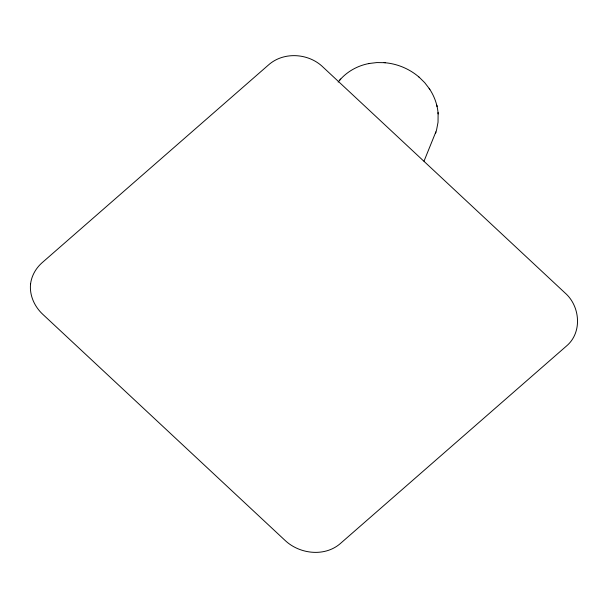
<?xml version="1.0" encoding="UTF-8"?>
<svg xmlns="http://www.w3.org/2000/svg" width="608" height="608" viewBox="0 0 608 608"><rect width="100%" height="100%" fill="white"/><g stroke="black" fill="none" stroke-linecap="round" stroke-linejoin="round"><path stroke-width="0.91" d="M424.019 161.15L436.491 130.34L438.034 122.246L438.11 113.369M435.51 133.365L435.723 132.757M435.784 132.567L435.997 131.959M338.147 82.08C345.61 72.39 356.812 65.862 368.775 63.574M339.766 80.112L340.176 79.648M340.328 79.473L340.738 79.01M369.269 63.475L376.8 62.571L384.347 62.685M368.387 63.65L369.649 63.399M385.039 62.738C397.412 63.825 409.404 68.856 418.844 76.935M384.119 62.662L385.252 62.761M419.36 77.383L424.726 82.688L429.354 88.7M418.676 76.79L419.543 77.535M429.628 89.118C434.507 96.497 437.555 105.116 438.163 113.954M429.134 88.373L429.848 89.452M436.749 105.176L436.871 105.708M436.947 106.02L437.076 106.552M438.041 112.518L438.087 113.096M30.56 284.073C29.374 295.397 34.55 306.645 42.75 314.283L285.03 540.375C299.524 554.131 324.512 557.148 340.184 543.689L566.74 345.792C582.487 332.318 580.131 306.128 565.144 293.048L322.954 67.047C308.598 53.094 283.602 51.399 268.455 64.995L41.922 262.876C35.819 268.333 31.517 275.895 30.56 284.073"/></g></svg>
